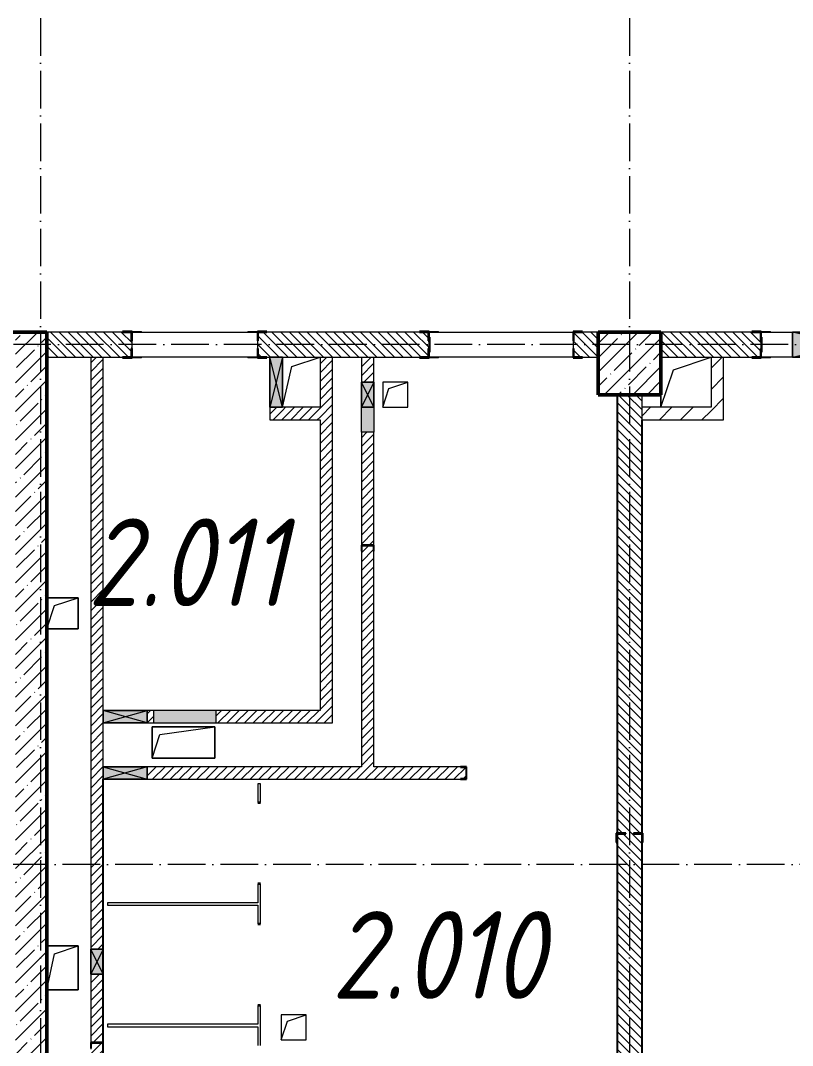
# Model space of a CAD drawing. Header units: millimetres. Extents: x -136833 to 49383, y -8033 to 344618.
# Drawn here: x -118344 to -112184, y 303283 to 311465 of the extents above; entities that cross this region are included whole.
import ezdxf

# ---------------------------------------------------------------- set-up
doc = ezdxf.new("R2010")
doc.units = ezdxf.units.MM
doc.linetypes.add('50_200_ШТРИХ_1Т_ш5_п1_п1_', pattern=[700, 500, -100, 0, -100])
for name, color, linetype, lineweight in [('A-DETL-GENF-OTLN', 7, 'Continuous', 9), ('A-DOOR-OPNG-MCUT', 7, 'Continuous', 35), ('A-FLOR-____-OTLN', 7, 'Continuous', 9), ('A-GENM-____-MCUT', 7, 'Continuous', 25), ('A-GENM-____-OTLN', 7, 'Continuous', 9), ('A-GENM-____-OTLN-1', 7, 'Continuous', 25), ('A-GLAZ-____-OTLN', 7, 'Continuous', 9), ('A-WALL-____-MCUT', 7, 'Continuous', 13), ('A-WALL-____-MCUT-2', 7, 'Continuous', 50), ('A-WALL-____-PATT-1', 7, 'Continuous', 9), ('A-WALL-FNSH-MCUT-1', 7, 'Continuous', 9), ('I-WALL-____-OTLN', 7, 'Continuous', 9), ('S-COLS-____-MCUT', 7, 'Continuous', 50), ('S-COLS-____-OTLN', 7, 'Continuous', 9), ('S-GRID-____-OTLN-1', 7, '50_200_ШТРИХ_1Т_ш5_п1_п1_', 9), ('Марки помещений', 7, 'Continuous', 9)]:
    doc.layers.add(name, color=color, linetype=linetype, lineweight=lineweight)
doc.layers.add('A-DOOR-____-OTLN-1', color=7, linetype='Continuous', lineweight=9, true_color=0xffffff)
doc.styles.add('ISOCPEUR_I_2', font='isocpeui.ttf', dxfattribs={"width": 0.85, "height": 2.3})
pattern_1 = [(135, (-131434.413, 245796.486), (-35.35534, -35.35534), [])]
pattern_2 = [(45, (-131434.413, 245796.486), (-35.35534, 35.35534), [])]
pattern_3 = [(45, (-131434.41, 245796.49), (-84.85281, 84.85281), [])]

# ---------------------------------------------------------------- blocks, each defined once
blk = doc.blocks.new('BSC_Колонна _Прямоугольная - 500х500-V30-АР1_План отверстий 2 этажа в осях 1-64_Ю-ЯЯ')
at = {"layer": 'S-COLS-____-OTLN'}
h = blk.add_hatch(dxfattribs=at)
h.set_pattern_fill('FP_39', color=256, style=0, pattern_type=2)
h.set_pattern_definition([(45, (-17950, -62931.04), (-114.04925, 114.04925), []), (45, (-17835.95, -62931.04), (-114.04925, 114.04925), [201.613, -40.323, 3.353, -36.97])])
h.paths.add_polyline_path([(-250, -250), (250, -250), (250, 250), (-250, 250)], flags=0)
at = {"layer": 'S-COLS-____-MCUT'}
for p, q in [((250, 250), (-250, 250)), ((-250, 250), (-250, -250)), ((250, -250), (250, 250)), ((-250, -250), (250, -250))]:
    blk.add_line(p, q, dxfattribs=at)
blk = doc.blocks.new('DOR_ДУ_распашная__1Ст_Прямоугольная_ШЕР - Вн_650х2100h_Кабинки С_у-18405741-АР1_План отверстий 2 этажа в осях 1-64_Ю-ЯЯ')
at = {"layer": 'A-DOOR-OPNG-MCUT'}
for p, q in [((-325, -10), (-325, 10)), ((325, 10), (325, -10))]:
    blk.add_line(p, q, dxfattribs=at)
blk = doc.blocks.new('154_Стойка_СКБ_Уголок - СМ-2480_200-28346303-АР1_План отверстий 2 этажа в осях 1-64_Ю-ЯЯ')
at = {"layer": 'A-GENM-____-MCUT'}
for p, q in [((125, 156), (125, 81)), ((200, 156), (125, 156)), ((131, 81), (131, 150)), ((131, 150), (200, 150)), ((200, 150), (200, 156)), ((125, 81), (131, 81)), ((131, 19), (125, 19)), ((125, 19), (125, -56)), ((131, -50), (131, 19)), ((125, -56), (200, -56)), ((200, -50), (131, -50)), ((200, -56), (200, -50))]:
    blk.add_line(p, q, dxfattribs=at)
blk = doc.blocks.new('Стойка_Влож_Полоса боковая - Полоса-V150-АР1_План отверстий 2 этажа в осях 1-64_Ю-ЯЯ')
at = {"layer": 'A-GENM-____-OTLN'}
for p, q in [((-5, 60), (0, 60)), ((-5, -60), (-5, 60)), ((0, 31), (0, -31)), ((0, -60), (-5, -60))]:
    blk.add_line(p, q, dxfattribs=at)
blk = doc.blocks.new('154_Стойка_СКБ_Уголок - СМ-2180_200-28268025-АР1_План отверстий 2 этажа в осях 1-64_Ю-ЯЯ')
at = {"layer": 'A-GENM-____-MCUT'}
for p, q in [((125, 156), (125, 81)), ((200, 156), (125, 156)), ((131, 81), (131, 150)), ((131, 150), (200, 150)), ((200, 150), (200, 156)), ((125, 81), (131, 81)), ((131, 19), (125, 19)), ((125, 19), (125, -56)), ((131, -50), (131, 19)), ((125, -56), (200, -56)), ((200, -50), (131, -50)), ((200, -56), (200, -50))]:
    blk.add_line(p, q, dxfattribs=at)
blk = doc.blocks.new('Стойка_Влож_Полоса боковая - Полоса-28213942-АР1_План отверстий 2 этажа в осях 1-64_Ю-ЯЯ')
at = {"layer": 'A-GENM-____-OTLN'}
for p, q in [((-5, 60), (0, 60)), ((-5, -60), (-5, 60)), ((0, -60), (-5, -60))]:
    blk.add_line(p, q, dxfattribs=at)
blk = doc.blocks.new('Стойка_Влож_Уголок_Опорный - Уголок-28213941-АР1_План отверстий 2 этажа в осях 1-64_Ю-ЯЯ')
at = {"layer": 'A-GENM-____-OTLN'}
for p, q in [((-212, -6), (-212, 0)), ((0, 0), (0, -6)), ((-212, -75), (-212, -6)), ((-212, -6), (-206, -6)), ((-212, -75), (-206, -75)), ((-6, -6), (0, -6)), ((-6, -75), (0, -75)), ((0, -6), (0, -75))]:
    blk.add_line(p, q, dxfattribs=at)
blk = doc.blocks.new('Фахверк_СКБ_Уголок - 200_3960_зеркало-28268689-АР1_План отверстий 2 этажа в осях 1-64_Ю-ЯЯ')
at = {"layer": 'A-GENM-____-MCUT'}
for p, q in [((200, 156), (125, 156)), ((125, 156), (125, 81)), ((131, 81), (131, 150)), ((131, 150), (200, 150)), ((200, 150), (200, 156)), ((125, 81), (131, 81)), ((131, 19), (125, 19)), ((125, 19), (125, -56)), ((131, -50), (131, 19)), ((125, -56), (200, -56)), ((200, -50), (131, -50)), ((200, -56), (200, -50))]:
    blk.add_line(p, q, dxfattribs=at)
blk = doc.blocks.new('154_Фахверк_СКБ_Швеллер - Тип_100_3960-28331862-АР1_План отверстий 2 этажа в осях 1-64_Ю-ЯЯ')
at = {"layer": 'A-GENM-____-MCUT'}
for p, q in [((175, 50), (125, 50)), ((125, 50), (125, -50)), ((128, 47), (175, 47)), ((128, -47), (128, 47)), ((175, 47), (175, 50)), ((125, -50), (175, -50)), ((175, -47), (128, -47)), ((175, -50), (175, -47))]:
    blk.add_line(p, q, dxfattribs=at)
blk = doc.blocks.new('Фахверк_СКБ_Уголок - 200_3550-28267367-АР1_План отверстий 2 этажа в осях 1-64_Ю-ЯЯ')
at = {"layer": 'A-GENM-____-MCUT'}
for p, q in [((200, 156), (125, 156)), ((125, 156), (125, 81)), ((131, 81), (131, 150)), ((131, 150), (200, 150)), ((200, 150), (200, 156)), ((125, 81), (131, 81)), ((131, 19), (125, 19)), ((125, 19), (125, -56)), ((131, -50), (131, 19)), ((125, -56), (200, -56)), ((200, -50), (131, -50)), ((200, -56), (200, -50))]:
    blk.add_line(p, q, dxfattribs=at)
blk = doc.blocks.new('AR_Отверстие Ниша - Лючок-32401897-АР1_План отверстий 2 этажа в осях 1-64_Ю-ЯЯ')
at = {"layer": 'A-GLAZ-____-OTLN'}
blk.add_hatch(color=256, dxfattribs=at).paths.add_polyline_path([(250, -50), (250, 50), (-250, 50), (-250, -50), (-158, -50)], flags=0)
for p, q in [((250, 50), (-250, 50)), ((-250, 50), (-250, -50)), ((250, -50), (250, 50)), ((-250, -50), (250, -50))]:
    blk.add_line(p, q, dxfattribs=at)
blk = doc.blocks.new('AR_Отверстие Ниша - Лючок-32402520-АР1_План отверстий 2 этажа в осях 1-64_Ю-ЯЯ')
at = {"layer": 'A-GLAZ-____-OTLN'}
blk.add_hatch(color=256, dxfattribs=at).paths.add_polyline_path([(100, 50), (-100, 50), (-100, -50), (100, -50), (100, 32.3)], flags=0)
for p, q in [((-100, 50), (100, 50)), ((100, 50), (100, -50)), ((100, -50), (-100, -50))]:
    blk.add_line(p, q, dxfattribs=at)
blk = doc.blocks.new('AR_Отверстие прямоугольное _в стене_ - AR_Отверстие прямоугольное _в стене__ВК-32402434-АР1_План отверстий 2 этажа в осях 1-64_Ю-ЯЯ')
at = {"layer": 'A-GLAZ-____-OTLN'}
blk.add_hatch(color=256, dxfattribs=at).paths.add_polyline_path([(100, 50), (-100, 50), (-100, -50), (100, -50)], flags=0)
at = {"layer": 'A-DETL-GENF-OTLN'}
for p, q in [((-100, -50), (-100, 50)), ((-100, 50), (100, 50)), ((100, 50), (-100, -50)), ((-100, 50), (100, -50)), ((100, 50), (-100, 50)), ((-100, 50), (-100, -50)), ((100, 50), (100, -50)), ((100, -50), (100, 50)), ((100, -50), (-100, -50)), ((-100, -50), (100, -50))]:
    blk.add_line(p, q, dxfattribs=at)
blk = doc.blocks.new('AR_Отверстие прямоугольное _в стене_ - AR_Отверстие прямоугольное _в стене__ВК-32402489-АР1_План отверстий 2 этажа в осях 1-64_Ю-ЯЯ')
at = {"layer": 'A-GLAZ-____-OTLN'}
blk.add_hatch(color=256, dxfattribs=at).paths.add_polyline_path([(100, 50), (-100, 50), (-100, -50), (100, -50), (100, 32.3)], flags=0)
at = {"layer": 'A-DETL-GENF-OTLN'}
for p, q in [((-100, -50), (-100, 50)), ((-100, 50), (100, 50)), ((100, 50), (-100, -50)), ((-100, 50), (100, -50)), ((100, 50), (-100, 50)), ((-100, 50), (-100, -50)), ((100, 50), (100, -50)), ((100, -50), (100, 50)), ((100, -50), (-100, -50)), ((-100, -50), (100, -50))]:
    blk.add_line(p, q, dxfattribs=at)
blk = doc.blocks.new('AR_Отверстие прямоугольное _в плите_ - AR_Отверстие прямоугольное _в плите_-30458064-АР1_План отверстий 2 этажа в осях 1-64_Ю-ЯЯ')
at = {"layer": 'A-GENM-____-OTLN'}
for p, q in [((125, 125), (-125, 125)), ((-62.5, 62.5), (125, 125)), ((125, -125), (125, 125)), ((-125, -125), (-62.5, 62.5)), ((-125, -125), (125, -125))]:
    blk.add_line(p, q, dxfattribs=at)
blk = doc.blocks.new('AR_Отверстие прямоугольное _в плите_ - AR_Отверстие прямоугольное _в плите_-30459257-АР1_План отверстий 2 этажа в осях 1-64_Ю-ЯЯ')
at = {"layer": 'A-GENM-____-OTLN'}
for p, q in [((250, 125), (-250, 125)), ((-250, 125), (-250, -125)), ((-187.5, 62.5), (250, 125)), ((250, -125), (250, 125)), ((-250, -125), (-187.5, 62.5)), ((-250, -125), (250, -125))]:
    blk.add_line(p, q, dxfattribs=at)
blk = doc.blocks.new('AR_Отверстие прямоугольное _в плите_ - AR_Отверстие прямоугольное _в плите_-V156-АР1_План отверстий 2 этажа в осях 1-64_Ю-ЯЯ')
at = {"layer": 'A-GENM-____-OTLN'}
for p, q in [((125, 175), (-125, 175)), ((-62.5, 112.5), (125, 175)), ((125, -175), (125, 175)), ((-125, -175), (-62.5, 112.5)), ((-125, -175), (125, -175))]:
    blk.add_line(p, q, dxfattribs=at)
blk = doc.blocks.new('AR_Отверстие прямоугольное _в плите_ - AR_Отверстие прямоугольное _в плите_-30459207-АР1_План отверстий 2 этажа в осях 1-64_Ю-ЯЯ')
at = {"layer": 'A-GENM-____-OTLN'}
for p, q in [((100, 100), (-100, 100)), ((-100, 100), (-100, -100)), ((-50, 50), (100, 100)), ((100, -100), (100, 100)), ((-100, -100), (-50, 50)), ((-100, -100), (100, -100))]:
    blk.add_line(p, q, dxfattribs=at)
blk = doc.blocks.new('AR_Отверстие прямоугольное _в плите_ - AR_Отверстие прямоугольное _в плите_-30459211-АР1_План отверстий 2 этажа в осях 1-64_Ю-ЯЯ')
at = {"layer": 'A-GENM-____-OTLN'}
for p, q in [((-100, 100), (200, 200)), ((-200, -200), (-100, 100)), ((-200, -100), (-200, -200))]:
    blk.add_line(p, q, dxfattribs=at)
blk = doc.blocks.new('AR_Отверстие прямоугольное _в плите_ - AR_Отверстие прямоугольное _в плите_-30552629-АР1_План отверстий 2 этажа в осях 1-64_Ю-ЯЯ')
at = {"layer": 'A-GENM-____-OTLN'}
for p, q in [((-75, 125), (150, 200)), ((-150, -200), (-75, 125))]:
    blk.add_line(p, q, dxfattribs=at)
blk = doc.blocks.new('AR_Отверстие прямоугольное _в стене__БезПР - AR_Отверстие прямоугольное _в стене__БезПР-36788626-АР1_План отверстий 2 этажа в осях 1-64_Ю-ЯЯ')
at = {"layer": 'A-GLAZ-____-OTLN'}
blk.add_hatch(color=256, dxfattribs=at).paths.add_polyline_path([(200, -50), (200, 50), (-200, 50), (-200, -50)], flags=0)
at = {"layer": 'A-DETL-GENF-OTLN'}
for p, q in [((-200, -50), (-200, 50)), ((-200, 50), (200, 50)), ((200, 50), (-200, -50)), ((-200, 50), (200, -50)), ((200, 50), (-200, 50)), ((-200, 50), (-200, -50)), ((200, 50), (200, -50)), ((200, -50), (200, 50)), ((200, -50), (-200, -50)), ((-200, -50), (200, -50))]:
    blk.add_line(p, q, dxfattribs=at)
at = {"layer": 'A-GLAZ-____-OTLN'}
blk.add_line((200, 50), (-200, 50), dxfattribs=at)
blk = doc.blocks.new('AR_Отверстие прямоугольное _в стене__БезПР - AR_Отверстие прямоугольное _в стене__БезПР-36427791-АР1_План отверстий 2 этажа в осях 1-64_Ю-ЯЯ')
at = {"layer": 'A-GLAZ-____-OTLN'}
blk.add_hatch(color=256, dxfattribs=at).paths.add_polyline_path([(-175, 50), (-175, -50), (175, -50), (175, 50)], flags=0)
at = {"layer": 'A-DETL-GENF-OTLN'}
for p, q in [((-175, -50), (-175, 50)), ((-175, 50), (175, 50)), ((175, 50), (-175, -50)), ((-175, 50), (175, -50)), ((175, 50), (-175, 50)), ((-175, 50), (-175, -50)), ((175, 50), (175, -50)), ((175, -50), (175, 50)), ((175, -50), (-175, -50)), ((-175, -50), (175, -50))]:
    blk.add_line(p, q, dxfattribs=at)
at = {"layer": 'A-GLAZ-____-OTLN'}
blk.add_line((175, 50), (-175, 50), dxfattribs=at)
blk = doc.blocks.new('AR_Отверстие прямоугольное _в стене_ - AR_Отверстие прямоугольное _в стене__ОВ-36798040-АР1_План отверстий 2 этажа в осях 1-64_Ю-ЯЯ')
at = {"layer": 'A-GLAZ-____-OTLN'}
blk.add_hatch(color=256, dxfattribs=at).paths.add_polyline_path([(425, -100), (425, 100), (-425, 100), (-425, -100)], flags=0)
at = {"layer": 'A-DETL-GENF-OTLN'}
for p, q in [((-425, -100), (-425, 100)), ((-425, 100), (425, 100)), ((425, 100), (-425, -100)), ((-425, 100), (425, -100)), ((425, 100), (-425, 100)), ((-425, 100), (-425, -100)), ((425, 100), (425, -100)), ((425, -100), (425, 100)), ((425, -100), (-425, -100)), ((-425, -100), (425, -100))]:
    blk.add_line(p, q, dxfattribs=at)
blk = doc.blocks.new('3эт')
at = {"layer": 'S-GRID-____-OTLN-1', "color": 251, "ltscale": 0.6, "true_color": 0x636466}
for p, q in [((297020.7, 4029.4), (297020.7, -33971.9)), ((301720.7, 4029.4), (301720.7, -33971.9)), ((387845.1, -23782.4), (279101.9, -23782.4)), ((359250.7, -27932.4), (279101.9, -27932.4))]:
    blk.add_line(p, q, dxfattribs=at)

msp = doc.modelspace()

# ---------------------------------------------------------------- hatches: boundary and pattern name
at = {"layer": 'A-WALL-____-PATT-1'}
h = msp.add_hatch(dxfattribs=at)
h.set_pattern_fill('FP_13', color=256, style=0, pattern_type=2)
h.set_pattern_definition([(45, (-131434.41, 245796.49), (-114.04925, 114.04925), []), (45, (-131320.36, 245796.49), (-114.04925, 114.04925), [201.612, -40.322, 3.353, -36.97])])
h.paths.add_polyline_path([(-118384.4, 301477.5), (-118134.4, 301477.5), (-118134.4, 308977.5), (-118384.4, 308977.5), (-118384.4, 303021.1)], flags=0)
h = msp.add_hatch(dxfattribs=at)
h.set_pattern_fill('FP_6', color=256, style=0, pattern_type=2)
h.set_pattern_definition(pattern_1)
h.paths.add_polyline_path([(-113859.4, 308777.5), (-113734.4, 308777.5), (-113734.4, 308977.5), (-113928.4, 308977.5), (-113928.4, 308908.5), (-113934.4, 308908.5), (-113934.4, 308846.5), (-113928.4, 308846.5), (-113928.4, 308777.5)], flags=0)
h.paths.add_polyline_path([(-117684.4, 308777.5), (-117460.4, 308777.5), (-117460.4, 308846.5), (-117454.4, 308846.5), (-117454.4, 308908.5), (-117460.4, 308908.5), (-117460.4, 308977.5), (-118134.4, 308977.5), (-118134.4, 308777.5), (-117784.4, 308777.5)], flags=0)
h.paths.add_polyline_path([(-115854.4, 308777.5), (-115090.4, 308777.5), (-115090.4, 308846.5), (-115084.4, 308846.5), (-115084.4, 308908.5), (-115090.4, 308908.5), (-115090.4, 308977.5), (-116448.4, 308977.5), (-116448.4, 308908.5), (-116454.4, 308908.5), (-116454.4, 308846.5), (-116448.4, 308846.5), (-116448.4, 308777.5), (-115954.4, 308777.5)], flags=0)
h = msp.add_hatch(dxfattribs=at)
h.set_pattern_fill('FP_6', color=256, style=0, pattern_type=2)
h.set_pattern_definition(pattern_1)
h.paths.add_polyline_path([(-112509.4, 308777.5), (-112440.4, 308777.5), (-112440.4, 308846.5), (-112434.4, 308846.5), (-112434.4, 308908.5), (-112440.4, 308908.5), (-112440.4, 308977.5), (-113234.4, 308977.5), (-113234.4, 308777.5)], flags=0)
h = msp.add_hatch(dxfattribs=at)
h.set_pattern_fill('FP_5', color=256, style=0, pattern_type=2)
h.set_pattern_definition(pattern_2)
h.paths.add_polyline_path([(-117684.4, 301227.5), (-117684.4, 302007.5), (-117784.4, 302007.5), (-117784.4, 301227.5)], flags=0)
h.paths.add_polyline_path([(-117784.4, 302307.5), (-117684.4, 302307.5), (-117684.4, 303257.5), (-117687.4, 303257.5), (-117687.4, 303304.5), (-117781.4, 303304.5), (-117781.4, 303257.5), (-117784.4, 303257.5), (-117784.4, 303021.1)], flags=0)
h.paths.add_polyline_path([(-117734.7, 303307.5), (-117684.4, 303307.5), (-117684.4, 303852.5), (-117784.4, 303852.5), (-117784.4, 303307.5), (-117781.4, 303307.5)], flags=0)
h.paths.add_polyline_path([(-117716.8, 304052.5), (-117684.4, 304052.5), (-117684.4, 308777.5), (-117784.4, 308777.5), (-117784.4, 304052.5)], flags=0)
h = msp.add_hatch(dxfattribs=at)
h.set_pattern_fill('FP_5', color=256, style=0, pattern_type=2)
h.set_pattern_definition(pattern_2)
h.paths.add_polyline_path([(-115954.4, 305957.5), (-115854.4, 305957.5), (-115854.4, 308777.5), (-115954.4, 308777.5), (-115954.4, 306249.9)], flags=0)
h = msp.add_hatch(dxfattribs=at)
h.set_pattern_fill('FP_5', color=256, style=0, pattern_type=2)
h.set_pattern_definition(pattern_2)
h.paths.add_polyline_path([(-115524.4, 305507.5), (-115524.4, 307227.5), (-115527.4, 307227.5), (-115527.4, 307274.5), (-115621.4, 307274.5), (-115621.4, 307227.5), (-115624.4, 307227.5), (-115624.4, 305507.5), (-115542.1, 305507.5)], flags=0)
h.paths.add_polyline_path([(-115542.1, 307277.5), (-115524.4, 307277.5), (-115524.4, 308177.5), (-115624.4, 308177.5), (-115624.4, 307277.5), (-115621.4, 307277.5)], flags=0)
h.paths.add_polyline_path([(-115524.4, 308577.5), (-115524.4, 308777.5), (-115624.4, 308777.5), (-115624.4, 308577.5), (-115542.1, 308577.5)], flags=0)
h = msp.add_hatch(dxfattribs=at)
h.set_pattern_fill('FP_4', color=256, style=0, pattern_type=2)
h.set_pattern_definition(pattern_3)
h.paths.add_polyline_path([(-112734.4, 308277.5), (-112734.4, 308777.5), (-112834.4, 308777.5), (-112834.4, 308277.5)], flags=0)
h = msp.add_hatch(dxfattribs=at)
h.set_pattern_fill('FP_6', color=256, style=0, pattern_type=2)
h.set_pattern_definition(pattern_1)
h.paths.add_polyline_path([(-113584.4, 301477.5), (-113384.4, 301477.5), (-113384.4, 304971.5), (-113453.4, 304971.5), (-113453.4, 304977.5), (-113384.4, 304977.5), (-113384.4, 308477.5), (-113584.4, 308477.5), (-113584.4, 304977.5), (-113515.4, 304977.5), (-113515.4, 304971.5), (-113584.4, 304971.5), (-113584.4, 303021.1)], flags=0)
h = msp.add_hatch(dxfattribs=at)
h.set_pattern_fill('FP_5', color=256, style=0, pattern_type=2)
h.set_pattern_definition(pattern_2)
h.paths.add_polyline_path([(-116254.4, 308277.5), (-116254.4, 308377.5), (-116354.4, 308377.5), (-116354.4, 308277.5)], flags=0)
h = msp.add_hatch(dxfattribs=at)
h.set_pattern_fill('FP_5', color=256, style=0, pattern_type=2)
h.set_pattern_definition(pattern_2)
h.paths.add_polyline_path([(-115954.4, 308277.5), (-115954.4, 308377.5), (-116254.4, 308377.5), (-116254.4, 308277.5)], flags=0)
h = msp.add_hatch(dxfattribs=at)
h.set_pattern_fill('FP_4', color=256, style=0, pattern_type=2)
h.set_pattern_definition(pattern_3)
h.paths.add_polyline_path([(-112834.4, 308277.5), (-112834.4, 308377.5), (-113384.4, 308377.5), (-113384.4, 308277.5)], flags=0)
h = msp.add_hatch(dxfattribs=at)
h.set_pattern_fill('FP_5', color=256, style=0, pattern_type=2)
h.set_pattern_definition(pattern_2)
h.paths.add_polyline_path([(-117309.6, 305857.5), (-117284.4, 305857.5), (-117284.4, 305957.5), (-117334.4, 305957.5), (-117334.4, 305857.5)], flags=0)
h.paths.add_polyline_path([(-116784.4, 305857.5), (-115854.4, 305857.5), (-115854.4, 305957.5), (-116784.4, 305957.5), (-116784.4, 305909.6)], flags=0)
h = msp.add_hatch(dxfattribs=at)
h.set_pattern_fill('FP_5', color=256, style=0, pattern_type=2)
h.set_pattern_definition(pattern_2)
h.paths.add_polyline_path([(-117309.6, 305407.5), (-114834.4, 305407.5), (-114834.4, 305410.5), (-114787.4, 305410.5), (-114787.4, 305504.5), (-114834.4, 305504.5), (-114834.4, 305507.5), (-117334.4, 305507.5), (-117334.4, 305407.5)], flags=0)

# ---------------------------------------------------------------- linework, layer by layer
for points in [[(-113584.4, 308477.5), (-113584.4, 301477.5)], [(-113384.4, 301477.5), (-113384.4, 308277.5)], [(-117684.4, 301227.5), (-117684.4, 305407.5)]]:
    msp.add_lwpolyline(points)
at = {"layer": 'A-FLOR-____-OTLN'}
for p, q in [((-113234.4, 308377.5), (-113234.4, 308477.5)), ((-118134.4, 306857.5), (-117884.4, 306857.5)), ((-117884.4, 306857.5), (-117884.4, 306607.5)), ((-117884.4, 306607.5), (-118134.4, 306607.5)), ((-117294.4, 305827.5), (-116794.4, 305827.5)), ((-117294.4, 305577.5), (-117294.4, 305827.5)), ((-116794.4, 305827.5), (-116794.4, 305577.5)), ((-116794.4, 305577.5), (-117294.4, 305577.5)), ((-118134.4, 304077.5), (-117884.4, 304077.5)), ((-117884.4, 304077.5), (-117884.4, 303727.5)), ((-117884.4, 303727.5), (-118134.4, 303727.5))]:
    msp.add_line(p, q, dxfattribs=at)
at = {"layer": 'A-WALL-____-MCUT'}
for p, q in [((-117529.4, 308977.5), (-118134.4, 308977.5)), ((-115159.4, 308977.5), (-116379.4, 308977.5)), ((-113734.4, 308977.5), (-113859.4, 308977.5)), ((-112509.4, 308977.5), (-113234.4, 308977.5)), ((-117454.4, 308846.5), (-117454.4, 308908.5)), ((-116454.4, 308908.5), (-116454.4, 308846.5)), ((-115084.4, 308846.5), (-115084.4, 308908.5)), ((-113934.4, 308908.5), (-113934.4, 308846.5)), ((-118134.4, 308777.5), (-117529.4, 308777.5)), ((-116379.4, 308777.5), (-116354.4, 308777.5)), ((-116254.4, 308777.5), (-115159.4, 308777.5)), ((-113859.4, 308777.5), (-113734.4, 308777.5)), ((-113234.4, 308777.5), (-112509.4, 308777.5)), ((-113584.4, 308477.5), (-113584.4, 304977.5)), ((-113384.4, 304977.5), (-113384.4, 308477.5)), ((-113584.4, 304902.5), (-113584.4, 301477.5)), ((-113384.4, 301477.5), (-113384.4, 304902.5))]:
    msp.add_line(p, q, dxfattribs=at)
at = {"layer": 'A-WALL-____-MCUT-2'}
for p, q in [((-118134.4, 308977.5), (-118584.4, 308977.5)), ((-118134.4, 301477.5), (-118134.4, 308977.5))]:
    msp.add_line(p, q, dxfattribs=at)
at = {"layer": 'A-WALL-FNSH-MCUT-1'}
for p, q in [((-117784.4, 308777.5), (-117784.4, 304052.5)), ((-117684.4, 305957.5), (-117684.4, 308777.5)), ((-115954.4, 308777.5), (-115954.4, 308377.5)), ((-115854.4, 305857.5), (-115854.4, 308777.5)), ((-115624.4, 308777.5), (-115624.4, 308577.5)), ((-115524.4, 308577.5), (-115524.4, 308777.5)), ((-112834.4, 308777.5), (-112834.4, 308377.5)), ((-112734.4, 308277.5), (-112734.4, 308777.5)), ((-116354.4, 308377.5), (-116354.4, 308277.5)), ((-115954.4, 308377.5), (-116254.4, 308377.5)), ((-112834.4, 308377.5), (-113384.4, 308377.5)), ((-116354.4, 308277.5), (-115954.4, 308277.5)), ((-115954.4, 308277.5), (-115954.4, 305957.5)), ((-113384.4, 308277.5), (-112734.4, 308277.5)), ((-115624.4, 308177.5), (-115624.4, 307277.5)), ((-115524.4, 307277.5), (-115524.4, 308177.5)), ((-115624.4, 307227.5), (-115624.4, 305507.5)), ((-115524.4, 305507.5), (-115524.4, 307227.5)), ((-117284.4, 305957.5), (-117334.4, 305957.5)), ((-115954.4, 305957.5), (-116784.4, 305957.5)), ((-117684.4, 305507.5), (-117684.4, 305857.5)), ((-117334.4, 305857.5), (-117284.4, 305857.5)), ((-116784.4, 305857.5), (-115854.4, 305857.5)), ((-115624.4, 305507.5), (-117334.4, 305507.5)), ((-114834.4, 305507.5), (-115524.4, 305507.5)), ((-117684.4, 304052.5), (-117684.4, 305407.5)), ((-117334.4, 305407.5), (-114834.4, 305407.5)), ((-116429.4, 305372.5), (-116449.4, 305372.5)), ((-116449.4, 305372.5), (-116449.4, 305222.5)), ((-116429.4, 305222.5), (-116429.4, 305372.5)), ((-116449.4, 304572.5), (-116449.4, 304422.5)), ((-116429.4, 304252.5), (-116429.4, 304572.5)), ((-116449.4, 304422.5), (-117649.4, 304422.5)), ((-117649.4, 304422.5), (-117649.4, 304402.5)), ((-117649.4, 304402.5), (-116449.4, 304402.5)), ((-116449.4, 304402.5), (-116449.4, 304252.5)), ((-117784.4, 303852.5), (-117784.4, 303307.5)), ((-117684.4, 303307.5), (-117684.4, 303852.5)), ((-116449.4, 303602.5), (-116449.4, 303452.5)), ((-116429.4, 303282.5), (-116429.4, 303602.5)), ((-116449.4, 303452.5), (-117649.4, 303452.5)), ((-117649.4, 303452.5), (-117649.4, 303432.5)), ((-117649.4, 303432.5), (-116449.4, 303432.5)), ((-116449.4, 303432.5), (-116449.4, 303282.5))]:
    msp.add_line(p, q, dxfattribs=at)
at = {"layer": 'I-WALL-____-OTLN'}
for p, q in [((-117454.4, 308977.5), (-116454.4, 308977.5)), ((-115084.4, 308977.5), (-113934.4, 308977.5)), ((-112434.4, 308977.5), (-112184.4, 308977.5)), ((-116454.4, 308777.5), (-117454.4, 308777.5)), ((-113934.4, 308777.5), (-115084.4, 308777.5)), ((-112184.4, 308777.5), (-112434.4, 308777.5))]:
    msp.add_line(p, q, dxfattribs=at)

# ---------------------------------------------------------------- block references
msp.add_blockref('3эт', (-415205.1, 332659.9))
at = {"layer": 'A-DOOR-____-OTLN-1', "rotation": 90.00000000000007}
for p in [(-116439.4, 304897.5), (-116439.4, 303927.5)]:
    msp.add_blockref('DOR_ДУ_распашная__1Ст_Прямоугольная_ШЕР - Вн_650х2100h_Кабинки С_у-18405741-АР1_План отверстий 2 этажа в осях 1-64_Ю-ЯЯ', p, dxfattribs=at)
at = {"layer": 'A-GENM-____-OTLN'}
for name, p, rotation in [('Стойка_Влож_Уголок_Опорный - Уголок-28213941-АР1_План отверстий 2 этажа в осях 1-64_Ю-ЯЯ', (-117454.4, 308983.5), 89.99999999999955), ('Стойка_Влож_Уголок_Опорный - Уголок-28213941-АР1_План отверстий 2 этажа в осях 1-64_Ю-ЯЯ', (-116454.4, 308771.5), 269.9999999999995), ('Стойка_Влож_Уголок_Опорный - Уголок-28213941-АР1_План отверстий 2 этажа в осях 1-64_Ю-ЯЯ', (-115084.4, 308983.5), 89.99999999999955), ('Стойка_Влож_Уголок_Опорный - Уголок-28213941-АР1_План отверстий 2 этажа в осях 1-64_Ю-ЯЯ', (-112434.4, 308983.5), 89.99999999999955), ('Стойка_Влож_Полоса боковая - Полоса-28213942-АР1_План отверстий 2 этажа в осях 1-64_Ю-ЯЯ', (-115084.4, 308877.5), 180), ('Стойка_Влож_Полоса боковая - Полоса-V150-АР1_План отверстий 2 этажа в осях 1-64_Ю-ЯЯ', (-112434.4, 308877.5), 180)]:
    msp.add_blockref(name, p, dxfattribs=dict(at, rotation=rotation))
for name, p in [('AR_Отверстие прямоугольное _в плите_ - AR_Отверстие прямоугольное _в плите_-30552629-АР1_План отверстий 2 этажа в осях 1-64_Ю-ЯЯ', (-116104.4, 308577.5)), ('AR_Отверстие прямоугольное _в плите_ - AR_Отверстие прямоугольное _в плите_-30459211-АР1_План отверстий 2 этажа в осях 1-64_Ю-ЯЯ', (-113034.4, 308577.5)), ('AR_Отверстие прямоугольное _в плите_ - AR_Отверстие прямоугольное _в плите_-30459207-АР1_План отверстий 2 этажа в осях 1-64_Ю-ЯЯ', (-115354.4, 308477.5)), ('AR_Отверстие прямоугольное _в плите_ - AR_Отверстие прямоугольное _в плите_-30458064-АР1_План отверстий 2 этажа в осях 1-64_Ю-ЯЯ', (-118009.4, 306732.5)), ('AR_Отверстие прямоугольное _в плите_ - AR_Отверстие прямоугольное _в плите_-30459257-АР1_План отверстий 2 этажа в осях 1-64_Ю-ЯЯ', (-117044.4, 305702.5)), ('AR_Отверстие прямоугольное _в плите_ - AR_Отверстие прямоугольное _в плите_-V156-АР1_План отверстий 2 этажа в осях 1-64_Ю-ЯЯ', (-118009.4, 303902.5)), ('AR_Отверстие прямоугольное _в плите_ - AR_Отверстие прямоугольное _в плите_-30459207-АР1_План отверстий 2 этажа в осях 1-64_Ю-ЯЯ', (-116164.4, 303427.5))]:
    msp.add_blockref(name, p, dxfattribs=at)
at = {"layer": 'A-GENM-____-OTLN-1'}
for name, p, rotation in [('154_Стойка_СКБ_Уголок - СМ-2180_200-28268025-АР1_План отверстий 2 этажа в осях 1-64_Ю-ЯЯ', (-117329.4, 308927.5), 180), ('154_Стойка_СКБ_Уголок - СМ-2180_200-28268025-АР1_План отверстий 2 этажа в осях 1-64_Ю-ЯЯ', (-114959.4, 308927.5), 180), ('154_Стойка_СКБ_Уголок - СМ-2480_200-28346303-АР1_План отверстий 2 этажа в осях 1-64_Ю-ЯЯ', (-112309.4, 308927.5), 180), ('154_Фахверк_СКБ_Швеллер - Тип_100_3960-28331862-АР1_План отверстий 2 этажа в осях 1-64_Ю-ЯЯ', (-115574.4, 307402.5), 270.0000000000001), ('154_Фахверк_СКБ_Швеллер - Тип_100_3960-28331862-АР1_План отверстий 2 этажа в осях 1-64_Ю-ЯЯ', (-114659.4, 305457.5), 180), ('Фахверк_СКБ_Уголок - 200_3550-28267367-АР1_План отверстий 2 этажа в осях 1-64_Ю-ЯЯ', (-113534.4, 305102.5), 269.9999999999999), ('154_Фахверк_СКБ_Швеллер - Тип_100_3960-28331862-АР1_План отверстий 2 этажа в осях 1-64_Ю-ЯЯ', (-117734.4, 303432.5), 270.0000000000001)]:
    msp.add_blockref(name, p, dxfattribs=dict(at, rotation=rotation))
for name, p in [('154_Стойка_СКБ_Уголок - СМ-2180_200-28268025-АР1_План отверстий 2 этажа в осях 1-64_Ю-ЯЯ', (-116579.4, 308827.5)), ('Фахверк_СКБ_Уголок - 200_3960_зеркало-28268689-АР1_План отверстий 2 этажа в осях 1-64_Ю-ЯЯ', (-114059.4, 308827.5))]:
    msp.add_blockref(name, p, dxfattribs=at)
at = {"layer": 'A-GLAZ-____-OTLN'}
for name, p, rotation in [('AR_Отверстие прямоугольное _в стене_ - AR_Отверстие прямоугольное _в стене__ОВ-36798040-АР1_План отверстий 2 этажа в осях 1-64_Ю-ЯЯ', (-111759.4, 308877.5), 180), ('AR_Отверстие прямоугольное _в стене__БезПР - AR_Отверстие прямоугольное _в стене__БезПР-36788626-АР1_План отверстий 2 этажа в осях 1-64_Ю-ЯЯ', (-116304.4, 308577.5), 270.0000000000001), ('AR_Отверстие прямоугольное _в стене_ - AR_Отверстие прямоугольное _в стене__ВК-32402489-АР1_План отверстий 2 этажа в осях 1-64_Ю-ЯЯ', (-115574.4, 308477.5), 270.0000000000001), ('AR_Отверстие Ниша - Лючок-32402520-АР1_План отверстий 2 этажа в осях 1-64_Ю-ЯЯ', (-115574.4, 308277.5), 270.0000000000001), ('AR_Отверстие прямоугольное _в стене__БезПР - AR_Отверстие прямоугольное _в стене__БезПР-36427791-АР1_План отверстий 2 этажа в осях 1-64_Ю-ЯЯ', (-117509.4, 305907.5), 180), ('AR_Отверстие Ниша - Лючок-32401897-АР1_План отверстий 2 этажа в осях 1-64_Ю-ЯЯ', (-117034.4, 305907.5), 180), ('AR_Отверстие прямоугольное _в стене_ - AR_Отверстие прямоугольное _в стене__ВК-32402434-АР1_План отверстий 2 этажа в осях 1-64_Ю-ЯЯ', (-117734.4, 303952.5), 270.0000000000001)]:
    msp.add_blockref(name, p, dxfattribs=dict(at, rotation=rotation))
msp.add_blockref('AR_Отверстие прямоугольное _в стене__БезПР - AR_Отверстие прямоугольное _в стене__БезПР-36427791-АР1_План отверстий 2 этажа в осях 1-64_Ю-ЯЯ', (-117509.4, 305457.5), dxfattribs=at)
at = {"layer": 'S-COLS-____-OTLN'}
msp.add_blockref('BSC_Колонна _Прямоугольная - 500х500-V30-АР1_План отверстий 2 этажа в осях 1-64_Ю-ЯЯ', (-113484.4, 308727.5), dxfattribs=at)

# ---------------------------------------------------------------- texts
at = {"layer": 'Марки помещений', "char_height": 700, "attachment_point": 1, "style": 'ISOCPEUR_I_2'}
for s, insert, width in [('2.011', (-117809.1, 307489.8), 689.451), ('2.010', (-115863.3, 304355.2), 737.552)]:
    msp.add_mtext(s, dxfattribs=dict(at, insert=insert, width=width))

doc.saveas('drawing.dxf')
